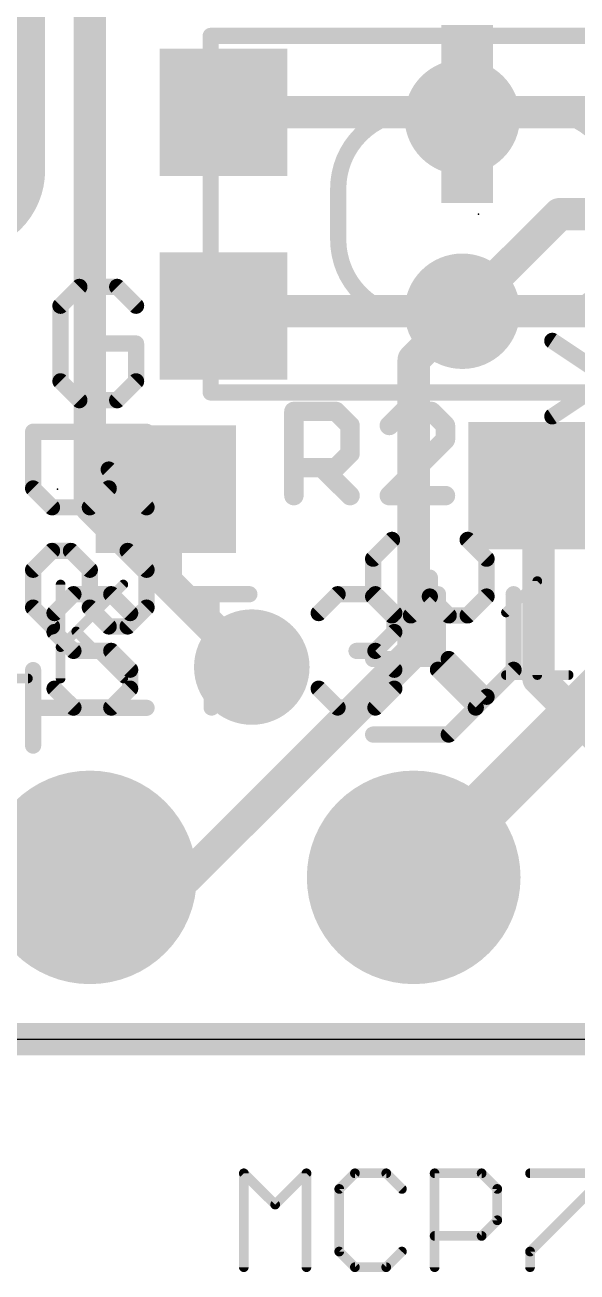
# Model space of a CAD drawing. Extents: x -4.5 to 52.1, y -1.8 to 26.3.
# Drawn here: x 5.84 to 10.17, y -1.83 to 7.96 of the extents above; entities that cross this region are included whole.
import ezdxf

# ---------------------------------------------------------------- set-up
doc = ezdxf.new("R2010")
doc.units = 0
for name, color, linetype in [('1', 12, 'CONTINUOUS'), ('16', 132, 'CONTINUOUS'), ('17', 110, 'CONTINUOUS'), ('18', 110, 'CONTINUOUS'), ('20', 53, 'CONTINUOUS'), ('21', 40, 'CONTINUOUS'), ('22', 6, 'CONTINUOUS'), ('23', 40, 'CONTINUOUS'), ('25', 253, 'CONTINUOUS'), ('27', 253, 'CONTINUOUS')]:
    doc.layers.add(name, color=color, linetype=linetype)

# ---------------------------------------------------------------- blocks, each defined once
blk = doc.blocks.new('RECT')
blk.add_solid([(-0.5, -0.5), (0.5, -0.5), (-0.5, 0.5), (0.5, 0.5)])
blk = doc.blocks.new('ROUNDP')
at = {"const_width": 0.5}
blk.add_lwpolyline([(0, -0.25, 1), (0, 0.25, 1), (0, -0.25)], format="xyb", dxfattribs=at)
blk = doc.blocks.new('OFFSETP100')
at = {"const_width": 1}
blk.add_lwpolyline([(0, 0), (1, 0)], dxfattribs=at)
at = {"const_width": 0.5}
for points in [[(0, 0.25, 1), (0, -0.25)], [(1, -0.25, 1), (1, 0.25)]]:
    blk.add_lwpolyline(points, format="xyb", dxfattribs=at)
blk = doc.blocks.new('ROUNDV')
at = {"const_width": 0.5}
blk.add_lwpolyline([(0, -0.25, 1), (0, 0.25, 1), (0, -0.25)], format="xyb", dxfattribs=at)

msp = doc.modelspace()

# ---------------------------------------------------------------- linework, layer by layer
at = {"layer": '1', "const_width": 0.254}
for points in [[(7.398, 7.277), (11.398, 7.277)], [(7.398, 5.677), (7.436, 5.715)], [(7.436, 5.715), (9.271, 5.715)], [(8.89, 5.334), (9.271, 5.715)], [(11.36, 5.715), (9.271, 5.715)], [(8.89, 3.048), (8.89, 5.334)], [(6.946, 4.318), (6.946, 3.595)], [(9.8688, 2.8312), (9.8688, 4.3446)], [(6.946, 3.595), (7.62, 2.921)], [(8.89, 3.048), (7.112, 1.27)], [(9.8688, 2.8312), (11.43, 1.27)], [(6.35, 1.27), (6.477, 1.27)], [(7.112, 1.27), (6.35, 1.27)], [(0, 0), (48.26, 0)]]:
    msp.add_lwpolyline(points, dxfattribs=at)
at = {"layer": '1', "const_width": 0.127}
for points in [[(7.398, 7.3405, 1), (7.398, 7.2135)], [(7.3531, 5.7219, 1), (7.4429, 5.6321)], [(7.436, 5.7785, 1), (7.436, 5.6515)], [(7.4809, 5.6701, 1), (7.3911, 5.7599)], [(9.271, 5.7785, 1), (9.271, 5.6515)], [(9.3159, 5.6701, 1), (9.2261, 5.7599)], [(9.271, 5.6515, 1), (9.271, 5.7785)], [(8.9535, 5.334, 1), (8.8265, 5.334)], [(8.8451, 5.3789, 1), (8.9349, 5.2891)], [(7.0095, 4.318, 1), (6.8825, 4.318)], [(9.9323, 4.3446, 1), (9.8053, 4.3446)], [(6.9909, 3.6399, 1), (6.9011, 3.5501)], [(6.8825, 3.595, 1), (7.0095, 3.595)], [(8.9349, 3.0031, 1), (8.8451, 3.0929)], [(8.8265, 3.048, 1), (8.9535, 3.048)], [(7.5751, 2.8761, 1), (7.6649, 2.9659)], [(9.9137, 2.8761, 1), (9.8239, 2.7863)], [(9.8053, 2.8312, 1), (9.9323, 2.8312)], [(6.35, 1.3335, 1), (6.35, 1.2065)], [(6.35, 1.3335, 1), (6.35, 1.2065)], [(6.477, 1.2065, 1), (6.477, 1.3335)], [(7.0671, 1.3149, 1), (7.1569, 1.2251)], [(7.112, 1.2065, 1), (7.112, 1.3335)]]:
    msp.add_lwpolyline(points, format="xyb", dxfattribs=at)
at = {"layer": '16'}
for points, const_width in [([(6.35, 15.24), (6.35, 4.191)], 0.254), ([(10.033, 6.477), (9.271, 5.715)], 0.254), ([(13.716, 6.477), (10.033, 6.477)], 0.254), ([(6.35, 4.191), (7.62, 2.921)], 0.254), ([(8.89, 1.27), (11.557, 3.937)], 0.4064), ([(48.26, 0), (0, 0)], 0.254)]:
    msp.add_lwpolyline(points, dxfattribs=dict(at, const_width=const_width))
for points, const_width in [([(10.033, 6.5405, 1), (10.033, 6.4135)], 0.127), ([(10.0779, 6.4321, 1), (9.9881, 6.5219)], 0.127), ([(9.2261, 5.7599, 1), (9.3159, 5.6701)], 0.127), ([(6.3949, 4.2359, 1), (6.3051, 4.1461)], 0.127), ([(6.2865, 4.191, 1), (6.4135, 4.191)], 0.127), ([(7.5751, 2.8761, 1), (7.6649, 2.9659)], 0.127), ([(8.8182, 1.3418, 1), (8.9618, 1.1982)], 0.2032)]:
    msp.add_lwpolyline(points, format="xyb", dxfattribs=dict(at, const_width=const_width))
at = {"layer": '20'}
msp.add_line((2.54, 0), (48.26, 0), dxfattribs=at)
at = {"layer": '21'}
for points, const_width in [([(7.298, 7.9088, 1), (7.298, 7.8453)], 0.0635), ([(7.3297, 7.877, 1), (7.2663, 7.877)], 0.0635), ([(8.898, 7.277, 0.4142), (8.298, 6.677)], 0.127), ([(8.898, 7.3087, 1), (8.898, 7.2453)], 0.0635), ([(8.898, 7.2453, 1), (8.898, 7.3087)], 0.0635), ([(10.498, 6.677, 0.4142), (9.898, 7.277)], 0.127), ([(9.898, 7.3087, 1), (9.898, 7.2453)], 0.0635), ([(9.898, 7.2453, 1), (9.898, 7.3087)], 0.0635), ([(8.3298, 6.677, 1), (8.2662, 6.677)], 0.0635), ([(8.2662, 6.677, 1), (8.3298, 6.677)], 0.0635), ([(8.3298, 6.277, 1), (8.2662, 6.277)], 0.0635), ([(8.2662, 6.277, 1), (8.3298, 6.277)], 0.0635), ([(8.298, 6.277, 0.4142), (8.898, 5.677)], 0.127), ([(9.898, 5.677, 0.4142), (10.498, 6.277)], 0.127), ([(6.2675, 5.938, 1), (6.2675, 5.8745)], 0.0635), ([(6.29, 5.8838, 1), (6.2451, 5.9287)], 0.0635), ([(6.5866, 5.9287, 1), (6.5417, 5.8838)], 0.0635), ([(6.5641, 5.8745, 1), (6.5641, 5.938)], 0.0635), ([(6.151, 5.758, 1), (6.0875, 5.758)], 0.0635), ([(6.0968, 5.7804, 1), (6.1417, 5.7355)], 0.0635), ([(6.69, 5.7355, 1), (6.7349, 5.7804)], 0.0635), ([(8.898, 5.7088, 1), (8.898, 5.6453)], 0.0635), ([(8.898, 5.6453, 1), (8.898, 5.7088)], 0.0635), ([(9.898, 5.7088, 1), (9.898, 5.6453)], 0.0635), ([(9.898, 5.6453, 1), (9.898, 5.7088)], 0.0635), ([(6.4158, 5.4931, 1), (6.4158, 5.4296)], 0.0635), ([(6.7442, 5.4614, 1), (6.6807, 5.4614)], 0.0635), ([(6.7124, 5.4296, 1), (6.7124, 5.4931)], 0.0635), ([(6.1417, 5.1872, 1), (6.0968, 5.1423)], 0.0635), ([(6.0875, 5.1648, 1), (6.151, 5.1648)], 0.0635), ([(6.6807, 5.1648, 1), (6.7442, 5.1648)], 0.0635), ([(6.7349, 5.1423, 1), (6.69, 5.1872)], 0.0635), ([(7.298, 5.1087, 1), (7.298, 5.0453)], 0.0635), ([(7.2663, 5.077, 1), (7.3297, 5.077)], 0.0635), ([(6.2675, 5.0483, 1), (6.2675, 4.9848)], 0.0635), ([(6.2451, 4.994, 1), (6.29, 5.039)], 0.0635), ([(6.5417, 5.039, 1), (6.5866, 4.994)], 0.0635), ([(6.5641, 4.9848, 1), (6.5641, 5.0483)], 0.0635), ([(6.221, 3.525, 1), (6.221, 3.4615)], 0.0635), ([(6.2435, 3.4708, 1), (6.1986, 3.5157)], 0.0635), ([(6.5401, 3.5157, 1), (6.4952, 3.4708)], 0.0635), ([(6.5176, 3.4615, 1), (6.5176, 3.525)], 0.0635), ([(7.0083, 3.525, 1), (7.0083, 3.4615)], 0.0635), ([(7.3366, 3.4933, 1), (7.2731, 3.4933)], 0.0635), ([(7.6014, 3.4615, 1), (7.6014, 3.525)], 0.0635), ([(8.2933, 3.525, 1), (8.2933, 3.4615)], 0.0635), ([(8.3157, 3.4708, 1), (8.2708, 3.5157)], 0.0635), ([(8.6123, 3.5157, 1), (8.5674, 3.4708)], 0.0635), ([(8.5899, 3.4615, 1), (8.5899, 3.525)], 0.0635), ([(9.1123, 3.4933, 1), (9.0488, 3.4933)], 0.0635), ([(9.7054, 3.4933, 1), (9.6419, 3.4933)], 0.0635), ([(6.1045, 3.345, 1), (6.041, 3.345)], 0.0635), ([(6.0503, 3.3674, 1), (6.0952, 3.3225)], 0.0635), ([(6.6435, 3.3225, 1), (6.6884, 3.3674)], 0.0635), ([(8.1225, 3.3674, 1), (8.1674, 3.3225)], 0.0635), ([(8.7699, 3.345, 1), (8.7064, 3.345)], 0.0635), ([(8.7157, 3.3225, 1), (8.7606, 3.3674)], 0.0635), ([(6.0952, 3.2191, 1), (6.0503, 3.1742)], 0.0635), ([(8.7606, 3.1742, 1), (8.7157, 3.2191)], 0.0635), ([(6.041, 3.1967, 1), (6.1045, 3.1967)], 0.0635), ([(8.7064, 3.1967, 1), (8.7699, 3.1967)], 0.0635), ([(6.221, 3.0801, 1), (6.221, 3.0166)], 0.0635), ([(6.1986, 3.0259, 1), (6.2435, 3.0708)], 0.0635), ([(6.5401, 3.0708, 1), (6.4952, 3.0259)], 0.0635), ([(6.5176, 3.0166, 1), (6.5176, 3.0801)], 0.0635), ([(8.4416, 3.0801, 1), (8.4416, 3.0166)], 0.0635), ([(8.6123, 3.0708, 1), (8.5674, 3.0259)], 0.0635), ([(8.5674, 3.0708, 1), (8.6123, 3.0259)], 0.0635), ([(8.5899, 3.0166, 1), (8.5899, 3.0801)], 0.0635), ([(6.6977, 2.9001, 1), (6.6342, 2.9001)], 0.0635), ([(6.6435, 2.8776, 1), (6.6884, 2.9225)], 0.0635), ([(8.7699, 2.9001, 1), (8.7064, 2.9001)], 0.0635), ([(8.7157, 2.8776, 1), (8.7606, 2.9225)], 0.0635), ([(9.103, 2.9225, 1), (9.058, 2.8776)], 0.0635), ([(9.6961, 2.8776, 1), (9.6512, 2.9225)], 0.0635), ([(9.0488, 2.9001, 1), (9.1123, 2.9001)], 0.0635), ([(9.6419, 2.9001, 1), (9.7054, 2.9001)], 0.0635), ([(6.0952, 2.7742, 1), (6.0503, 2.7293)], 0.0635), ([(6.6342, 2.7518, 1), (6.6977, 2.7518)], 0.0635), ([(6.6884, 2.7293, 1), (6.6435, 2.7742)], 0.0635), ([(8.1674, 2.7742, 1), (8.1225, 2.7293)], 0.0635), ([(8.7064, 2.7518, 1), (8.7699, 2.7518)], 0.0635), ([(8.7606, 2.7293, 1), (8.7157, 2.7742)], 0.0635), ([(6.221, 2.6353, 1), (6.221, 2.5717)], 0.0635), ([(6.1986, 2.581, 1), (6.2435, 2.626)], 0.0635), ([(6.4952, 2.626, 1), (6.5401, 2.581)], 0.0635), ([(6.5176, 2.5717, 1), (6.5176, 2.6353)], 0.0635), ([(8.2933, 2.6353, 1), (8.2933, 2.5717)], 0.0635), ([(8.2708, 2.581, 1), (8.3157, 2.626)], 0.0635), ([(8.5674, 2.626, 1), (8.6123, 2.581)], 0.0635), ([(8.5899, 2.5717, 1), (8.5899, 2.6353)], 0.0635), ([(9.3546, 2.626, 1), (9.3995, 2.581)], 0.0635), ([(9.3546, 2.581, 1), (9.3995, 2.626)], 0.0635), ([(7.2731, 2.6035, 1), (7.3366, 2.6035)], 0.0635)]:
    msp.add_lwpolyline(points, format="xyb", dxfattribs=dict(at, const_width=const_width))
at = {"layer": '21', "const_width": 0.127}
for points in [[(7.298, 5.077), (7.298, 7.877)], [(7.298, 7.877), (11.498, 7.877)], [(8.898, 7.277), (9.898, 7.277)], [(8.298, 6.277), (8.298, 6.677)], [(6.2675, 5.9063), (6.1193, 5.758)], [(6.5641, 5.9063), (6.2675, 5.9063)], [(6.7124, 5.758), (6.5641, 5.9063)], [(6.1193, 5.758), (6.1193, 5.1648)], [(9.898, 5.677), (8.898, 5.677)], [(6.7124, 5.4614), (6.4158, 5.4614)], [(6.7124, 5.1648), (6.7124, 5.4614)], [(6.1193, 5.1648), (6.2675, 5.0165)], [(6.5641, 5.0165), (6.7124, 5.1648)], [(11.498, 5.077), (7.298, 5.077)], [(6.2675, 5.0165), (6.5641, 5.0165)], [(6.221, 3.4933), (6.0727, 3.345)], [(6.5176, 3.4933), (6.221, 3.4933)], [(6.6659, 3.345), (6.5176, 3.4933)], [(7.0083, 3.4933), (7.6014, 3.4933)], [(7.3048, 2.6035), (7.3048, 3.4933)], [(8.145, 3.345), (8.2933, 3.4933)], [(8.2933, 3.4933), (8.5899, 3.4933)], [(8.5899, 3.4933), (8.7382, 3.345)], [(9.0805, 3.4933), (9.0805, 2.9001)], [(9.6737, 2.9001), (9.6737, 3.4933)], [(6.0727, 3.345), (6.0727, 3.1967)], [(8.7382, 3.345), (8.7382, 3.1967)], [(6.0727, 3.1967), (6.221, 3.0484)], [(8.7382, 3.1967), (8.5899, 3.0484)], [(6.221, 3.0484), (6.5176, 3.0484)], [(6.5176, 3.0484), (6.6659, 2.9001)], [(8.5899, 3.0484), (8.4416, 3.0484)], [(8.5899, 3.0484), (8.7382, 2.9001)], [(6.6659, 2.9001), (6.6659, 2.7518)], [(8.7382, 2.9001), (8.7382, 2.7518)], [(9.0805, 2.9001), (9.3771, 2.6035)], [(9.3771, 2.6035), (9.6737, 2.9001)], [(6.221, 2.6035), (6.0727, 2.7518)], [(6.6659, 2.7518), (6.5176, 2.6035)], [(8.2933, 2.6035), (8.145, 2.7518)], [(8.7382, 2.7518), (8.5899, 2.6035)], [(6.5176, 2.6035), (6.221, 2.6035)], [(8.5899, 2.6035), (8.2933, 2.6035)]]:
    msp.add_lwpolyline(points, dxfattribs=at)
at = {"layer": '22', "const_width": 0.127}
for points in [[(10.4222, 5.1861), (9.9773, 5.4827)], [(9.9773, 4.8895), (10.4222, 5.1861)], [(6.7945, 4.7688), (5.9047, 4.7688)], [(5.9047, 4.7688), (5.9047, 4.3239)], [(6.4979, 4.3239), (6.4979, 4.7688)], [(6.4979, 4.4722), (6.7945, 4.1756)], [(5.9047, 4.3239), (6.053, 4.1756)], [(6.3496, 4.1756), (6.4979, 4.3239)], [(6.053, 4.1756), (6.3496, 4.1756)], [(8.72, 3.92), (8.5717, 3.7717)], [(9.4615, 3.7717), (9.3132, 3.92)], [(5.9047, 3.685), (6.053, 3.8333)], [(6.053, 3.8333), (6.2013, 3.8333)], [(6.2013, 3.8333), (6.3496, 3.685)], [(6.7945, 3.685), (6.6462, 3.8333)], [(8.5717, 3.7717), (8.5717, 3.4751)], [(9.4615, 3.4751), (9.4615, 3.7717)], [(5.9047, 3.3884), (5.9047, 3.685)], [(6.3496, 3.685), (6.3496, 3.3884)], [(6.7945, 3.3884), (6.7945, 3.685)], [(9.0166, 3.4751), (9.0166, 3.6234)], [(8.5717, 3.4751), (8.72, 3.3268)], [(8.8683, 3.3268), (9.0166, 3.4751)], [(9.0166, 3.4751), (9.1649, 3.3268)], [(9.3132, 3.3268), (9.4615, 3.4751)], [(6.053, 3.2401), (5.9047, 3.3884)], [(6.3496, 3.3884), (6.4979, 3.2401)], [(6.6462, 3.2401), (6.7945, 3.3884)], [(8.72, 3.3268), (8.8683, 3.3268)], [(9.1649, 3.3268), (9.3132, 3.3268)], [(6.4979, 3.2401), (6.6462, 3.2401)], [(8.5717, 2.9845), (9.1649, 2.9845)], [(9.1649, 2.9845), (9.4615, 2.6879)], [(5.9047, 2.8977), (5.9047, 2.3046)], [(9.4615, 2.6879), (9.1649, 2.3913)], [(6.7945, 2.6012), (5.9047, 2.6012)], [(9.1649, 2.3913), (8.5717, 2.3913)]]:
    msp.add_lwpolyline(points, dxfattribs=at)
at = {"layer": '22', "const_width": 0.0635}
for points in [[(9.9949, 5.5091, 1), (9.9597, 5.4563)], [(9.9597, 4.9159, 1), (9.9949, 4.8631)], [(5.9047, 4.8005, 1), (5.9047, 4.737)], [(5.9365, 4.7688, 1), (5.873, 4.7688)], [(6.5297, 4.7688, 1), (6.4662, 4.7688)], [(6.7945, 4.737, 1), (6.7945, 4.8005)], [(6.5204, 4.4946, 1), (6.4755, 4.4497)], [(5.9272, 4.3464, 1), (5.8823, 4.3014)], [(5.873, 4.3239, 1), (5.9365, 4.3239)], [(6.4662, 4.3239, 1), (6.5297, 4.3239)], [(6.5204, 4.3014, 1), (6.4755, 4.3464)], [(6.053, 4.2074, 1), (6.053, 4.1439)], [(6.0306, 4.1532, 1), (6.0755, 4.1981)], [(6.3272, 4.1981, 1), (6.3721, 4.1532)], [(6.3496, 4.1439, 1), (6.3496, 4.2074)], [(6.772, 4.1532, 1), (6.817, 4.1981)], [(8.7425, 3.8976, 1), (8.6976, 3.9425)], [(9.3357, 3.9425, 1), (9.2908, 3.8976)], [(6.053, 3.865, 1), (6.053, 3.8015)], [(6.0755, 3.8108, 1), (6.0306, 3.8557)], [(6.2238, 3.8557, 1), (6.1789, 3.8108)], [(6.2013, 3.8015, 1), (6.2013, 3.865)], [(6.6687, 3.8557, 1), (6.6238, 3.8108)], [(8.6035, 3.7717, 1), (8.54, 3.7717)], [(8.5493, 3.7942, 1), (8.5942, 3.7493)], [(9.4933, 3.7717, 1), (9.4298, 3.7717)], [(9.439, 3.7493, 1), (9.484, 3.7942)], [(5.9365, 3.685, 1), (5.873, 3.685)], [(5.8823, 3.7074, 1), (5.9272, 3.6625)], [(6.3814, 3.685, 1), (6.3179, 3.685)], [(6.3272, 3.6625, 1), (6.3721, 3.7074)], [(6.8262, 3.685, 1), (6.7628, 3.685)], [(6.772, 3.6625, 1), (6.817, 3.7074)], [(9.0484, 3.6234, 1), (8.9849, 3.6234)], [(8.5942, 3.4976, 1), (8.5493, 3.4527)], [(9.0391, 3.4976, 1), (8.9942, 3.4527)], [(9.0391, 3.4527, 1), (8.9942, 3.4976)], [(9.484, 3.4527, 1), (9.439, 3.4976)], [(5.9272, 3.4108, 1), (5.8823, 3.3659)], [(6.3721, 3.4108, 1), (6.3272, 3.3659)], [(6.817, 3.3659, 1), (6.772, 3.4108)], [(8.54, 3.4751, 1), (8.6035, 3.4751)], [(8.9849, 3.4751, 1), (9.0484, 3.4751)], [(9.4298, 3.4751, 1), (9.4933, 3.4751)], [(5.873, 3.3884, 1), (5.9365, 3.3884)], [(6.3179, 3.3884, 1), (6.3814, 3.3884)], [(6.7628, 3.3884, 1), (6.8262, 3.3884)], [(8.72, 3.3586, 1), (8.72, 3.2951)], [(8.6976, 3.3044, 1), (8.7425, 3.3493)], [(8.8459, 3.3493, 1), (8.8908, 3.3044)], [(8.8683, 3.2951, 1), (8.8683, 3.3586)], [(9.1649, 3.3586, 1), (9.1649, 3.2951)], [(9.1425, 3.3044, 1), (9.1874, 3.3493)], [(9.2908, 3.3493, 1), (9.3357, 3.3044)], [(9.3132, 3.2951, 1), (9.3132, 3.3586)], [(6.0306, 3.2176, 1), (6.0755, 3.2625)], [(6.4979, 3.2718, 1), (6.4979, 3.2083)], [(6.4755, 3.2176, 1), (6.5204, 3.2625)], [(6.6238, 3.2625, 1), (6.6687, 3.2176)], [(6.6462, 3.2083, 1), (6.6462, 3.2718)], [(8.5717, 3.0163, 1), (8.5717, 2.9527)], [(9.1874, 3.007, 1), (9.1425, 2.962)], [(9.1649, 2.9527, 1), (9.1649, 3.0163)], [(5.9365, 2.8977, 1), (5.873, 2.8977)], [(9.484, 2.6655, 1), (9.439, 2.7104)], [(9.439, 2.6655, 1), (9.484, 2.7104)], [(5.9047, 2.6329, 1), (5.9047, 2.5694)], [(6.7945, 2.5694, 1), (6.7945, 2.6329)], [(8.5717, 2.4231, 1), (8.5717, 2.3596)], [(9.1649, 2.3596, 1), (9.1649, 2.4231)], [(9.1425, 2.4138, 1), (9.1874, 2.3689)], [(5.873, 2.3046, 1), (5.9365, 2.3046)]]:
    msp.add_lwpolyline(points, format="xyb", dxfattribs=at)
at = {"layer": '23'}
for p in [(9.398, 6.477), (6.096, 4.318)]:
    msp.add_point(p, dxfattribs=at)
at = {"layer": '25', "const_width": 0.1524}
for points in [[(7.9502, 4.2672), (7.9502, 4.9282)], [(7.9502, 4.9282), (8.2807, 4.9282)], [(8.2807, 4.9282), (8.3908, 4.818)], [(8.8088, 4.9282), (8.6986, 4.818)], [(9.0291, 4.9282), (8.8088, 4.9282)], [(9.1393, 4.818), (9.0291, 4.9282)], [(8.3908, 4.818), (8.3908, 4.5977)], [(9.1393, 4.7078), (9.1393, 4.818)], [(8.6986, 4.2672), (9.1393, 4.7078)], [(8.3908, 4.5977), (8.2807, 4.4875)], [(8.2807, 4.4875), (7.9502, 4.4875)], [(8.1705, 4.4875), (8.3908, 4.2672)], [(9.1393, 4.2672), (8.6986, 4.2672)]]:
    msp.add_lwpolyline(points, dxfattribs=at)
at = {"layer": '25', "const_width": 0.0762}
for points in [[(7.9883, 4.9282, 1), (7.9121, 4.9282)], [(7.9502, 4.9663, 1), (7.9502, 4.8901)], [(8.3076, 4.9551, 1), (8.2537, 4.9012)], [(8.2807, 4.8901, 1), (8.2807, 4.9663)], [(8.8088, 4.9663, 1), (8.8088, 4.8901)], [(8.8357, 4.9012, 1), (8.7818, 4.9551)], [(9.056, 4.9551, 1), (9.0022, 4.9012)], [(9.0291, 4.8901, 1), (9.0291, 4.9663)], [(8.4289, 4.818, 1), (8.3527, 4.818)], [(8.3639, 4.7911, 1), (8.4178, 4.8449)], [(8.6717, 4.8449, 1), (8.7256, 4.7911)], [(9.1774, 4.818, 1), (9.1012, 4.818)], [(9.1123, 4.7911, 1), (9.1662, 4.8449)], [(9.1012, 4.7078, 1), (9.1774, 4.7078)], [(9.1662, 4.6809, 1), (9.1123, 4.7348)], [(8.3527, 4.5977, 1), (8.4289, 4.5977)], [(8.4178, 4.5707, 1), (8.3639, 4.6246)], [(7.9502, 4.5256, 1), (7.9502, 4.4494)], [(8.1975, 4.5145, 1), (8.1436, 4.4606)], [(8.2537, 4.5145, 1), (8.3076, 4.4606)], [(8.2807, 4.4494, 1), (8.2807, 4.5256)], [(8.3639, 4.2403, 1), (8.4178, 4.2941)], [(8.6986, 4.3053, 1), (8.6986, 4.2291)], [(8.6717, 4.2941, 1), (8.7256, 4.2403)], [(9.1393, 4.2291, 1), (9.1393, 4.3053)], [(7.9121, 4.2672, 1), (7.9883, 4.2672)]]:
    msp.add_lwpolyline(points, format="xyb", dxfattribs=at)
at = {"layer": '27', "const_width": 0.0762}
for points in [[(9.6139, 3.3502), (9.8596, 3.5959)], [(9.8596, 3.5959), (9.8596, 2.8587)], [(6.1205, 3.5693), (6.1205, 2.8321)], [(6.1205, 3.0778), (6.612, 3.5693)], [(6.2434, 3.2007), (6.612, 2.8321)], [(5.3721, 2.8321), (5.8636, 2.8321)], [(9.6139, 2.8587), (10.1054, 2.8587)], [(7.5575, -1.7907), (7.5575, -1.0535)], [(7.5575, -1.0535), (7.8032, -1.2992)], [(7.8032, -1.2992), (8.049, -1.0535)], [(8.049, -1.0535), (8.049, -1.7907)], [(8.4288, -1.0535), (8.3059, -1.1763)], [(8.6745, -1.0535), (8.4288, -1.0535)], [(8.7974, -1.1763), (8.6745, -1.0535)], [(9.0543, -1.7907), (9.0543, -1.0535)], [(9.0543, -1.0535), (9.423, -1.0535)], [(9.423, -1.0535), (9.5458, -1.1763)], [(9.8028, -1.0535), (10.2942, -1.0535)], [(8.3059, -1.1763), (8.3059, -1.6678)], [(9.5458, -1.1763), (9.5458, -1.4221)], [(10.2942, -1.1763), (9.8028, -1.6678)], [(9.5458, -1.4221), (9.423, -1.545)], [(9.423, -1.545), (9.0543, -1.545)], [(8.3059, -1.6678), (8.4288, -1.7907)], [(8.6745, -1.7907), (8.7974, -1.6678)], [(9.8028, -1.6678), (9.8028, -1.7907)], [(8.4288, -1.7907), (8.6745, -1.7907)]]:
    msp.add_lwpolyline(points, dxfattribs=at)
at = {"layer": '27', "const_width": 0.0381}
for points in [[(9.8787, 3.5959, 1), (9.8406, 3.5959)], [(9.8731, 3.5825, 1), (9.8462, 3.6094)], [(6.1396, 3.5693, 1), (6.1015, 3.5693)], [(6.6255, 3.5559, 1), (6.5985, 3.5828)], [(9.6004, 3.3636, 1), (9.6274, 3.3367)], [(6.2569, 3.2142, 1), (6.2299, 3.1872)], [(6.107, 3.0913, 1), (6.134, 3.0644)], [(5.8636, 2.8131, 1), (5.8636, 2.8512)], [(6.1015, 2.8321, 1), (6.1396, 2.8321)], [(6.5985, 2.8186, 1), (6.6255, 2.8456)], [(9.6139, 2.8777, 1), (9.6139, 2.8396)], [(9.8406, 2.8587, 1), (9.8787, 2.8587)], [(10.1054, 2.8396, 1), (10.1054, 2.8777)], [(7.571, -1.04, 1), (7.544, -1.0669)], [(7.5766, -1.0535, 1), (7.5385, -1.0535)], [(8.068, -1.0535, 1), (8.0299, -1.0535)], [(8.0625, -1.0669, 1), (8.0355, -1.04)], [(8.4288, -1.0344, 1), (8.4288, -1.0725)], [(8.4423, -1.0669, 1), (8.4153, -1.04)], [(8.688, -1.04, 1), (8.6611, -1.0669)], [(8.6745, -1.0725, 1), (8.6745, -1.0344)], [(9.0543, -1.0344, 1), (9.0543, -1.0725)], [(9.0734, -1.0535, 1), (9.0353, -1.0535)], [(9.4364, -1.04, 1), (9.4095, -1.0669)], [(9.423, -1.0725, 1), (9.423, -1.0344)], [(9.8028, -1.0344, 1), (9.8028, -1.0725)], [(8.325, -1.1763, 1), (8.2869, -1.1763)], [(8.2925, -1.1629, 1), (8.3194, -1.1898)], [(8.7839, -1.1898, 1), (8.8109, -1.1629)], [(9.5649, -1.1763, 1), (9.5268, -1.1763)], [(9.5324, -1.1898, 1), (9.5593, -1.1629)], [(7.7898, -1.2857, 1), (7.8167, -1.3127)], [(7.7898, -1.3127, 1), (7.8167, -1.2857)], [(9.5268, -1.4221, 1), (9.5649, -1.4221)], [(9.5593, -1.4356, 1), (9.5324, -1.4086)], [(9.0543, -1.5259, 1), (9.0543, -1.564)], [(9.4095, -1.5315, 1), (9.4364, -1.5584)], [(9.423, -1.564, 1), (9.423, -1.5259)], [(8.2869, -1.6678, 1), (8.325, -1.6678)], [(8.3194, -1.6544, 1), (8.2925, -1.6813)], [(8.8109, -1.6813, 1), (8.7839, -1.6544)], [(9.8218, -1.6678, 1), (9.7837, -1.6678)], [(9.7893, -1.6544, 1), (9.8162, -1.6813)], [(8.4288, -1.7717, 1), (8.4288, -1.8098)], [(8.4153, -1.8042, 1), (8.4423, -1.7772)], [(8.6611, -1.7772, 1), (8.688, -1.8042)], [(8.6745, -1.8098, 1), (8.6745, -1.7717)], [(7.5385, -1.7907, 1), (7.5766, -1.7907)], [(8.0299, -1.7907, 1), (8.068, -1.7907)], [(9.0353, -1.7907, 1), (9.0734, -1.7907)], [(9.7837, -1.7907, 1), (9.8218, -1.7907)]]:
    msp.add_lwpolyline(points, format="xyb", dxfattribs=at)

# ---------------------------------------------------------------- block references
at = {"layer": '1', "rotation": 180}
for p in [(7.398, 7.277), (7.398, 5.677)]:
    msp.add_blockref('RECT', p, dxfattribs=at)
at = {"layer": '1', "xscale": 1.1}
for p in [(6.946, 4.318), (9.8688, 4.3446)]:
    msp.add_blockref('RECT', p, dxfattribs=at)
at = {"layer": '17', "rotation": 270}
for name, p, xscale, yscale in [('OFFSETP100', (5.345, 8.13), 1.308, 1.308), ('OFFSETP100', (5.345, 8.13), 1.308, 1.308), ('ROUNDP', (6.35, 1.27), 1.6764, 1.6764), ('ROUNDP', (6.35, 1.27), 1.6764, 1.6764), ('ROUNDP', (8.89, 1.27), 1.6764, 1.6764), ('ROUNDP', (8.89, 1.27), 1.6764, 1.6764)]:
    msp.add_blockref(name, p, dxfattribs=dict(at, xscale=xscale, yscale=yscale))
at = {"layer": '18', "xscale": 0.9064, "yscale": 0.9064}
for p in [(9.271, 7.239), (9.271, 7.239), (9.271, 5.715), (9.271, 5.715), (7.62, 2.921), (7.62, 2.921)]:
    msp.add_blockref('ROUNDV', p, dxfattribs=at)
at = {"layer": '22', "xscale": 0.4064, "yscale": 0.0254, "rotation": 180}
for p in [(9.3091, 7.9502), (9.3091, 7.9248), (9.3091, 7.8994), (9.3091, 7.874), (9.3091, 7.8486), (9.3091, 7.8232), (9.3091, 7.7978), (9.3091, 7.7724), (9.3091, 7.747), (9.3091, 7.7216), (9.3091, 7.6962), (9.3091, 7.6708), (9.3091, 7.6454), (9.3091, 7.62), (9.3091, 7.5946), (9.3091, 7.5692), (9.3091, 7.5438), (9.3091, 7.5184), (9.3091, 7.493), (9.3091, 7.4676), (9.3091, 7.4422), (9.3091, 7.4168), (9.3091, 7.3914), (9.3091, 7.366), (9.3091, 7.3406), (9.3091, 7.3152), (9.3091, 7.2898), (9.3091, 7.2644), (9.3091, 7.239), (9.3091, 7.2136), (9.3091, 7.1882), (9.3091, 7.1628), (9.3091, 7.1374), (9.3091, 7.112), (9.3091, 7.0866), (9.3091, 7.0612), (9.3091, 7.0358), (9.3091, 7.0104), (9.3091, 6.985), (9.3091, 6.9596), (9.3091, 6.9342), (9.3091, 6.9088), (9.3091, 6.8834), (9.3091, 6.858), (9.3091, 6.8326), (9.3091, 6.8072), (9.3091, 6.7818), (9.3091, 6.7564), (9.3091, 6.731), (9.3091, 6.7056), (9.3091, 6.6802), (9.3091, 6.6548), (9.3091, 6.6294), (9.3091, 6.604), (9.3091, 6.5786)]:
    msp.add_blockref('RECT', p, dxfattribs=at)

doc.saveas('drawing.dxf')
